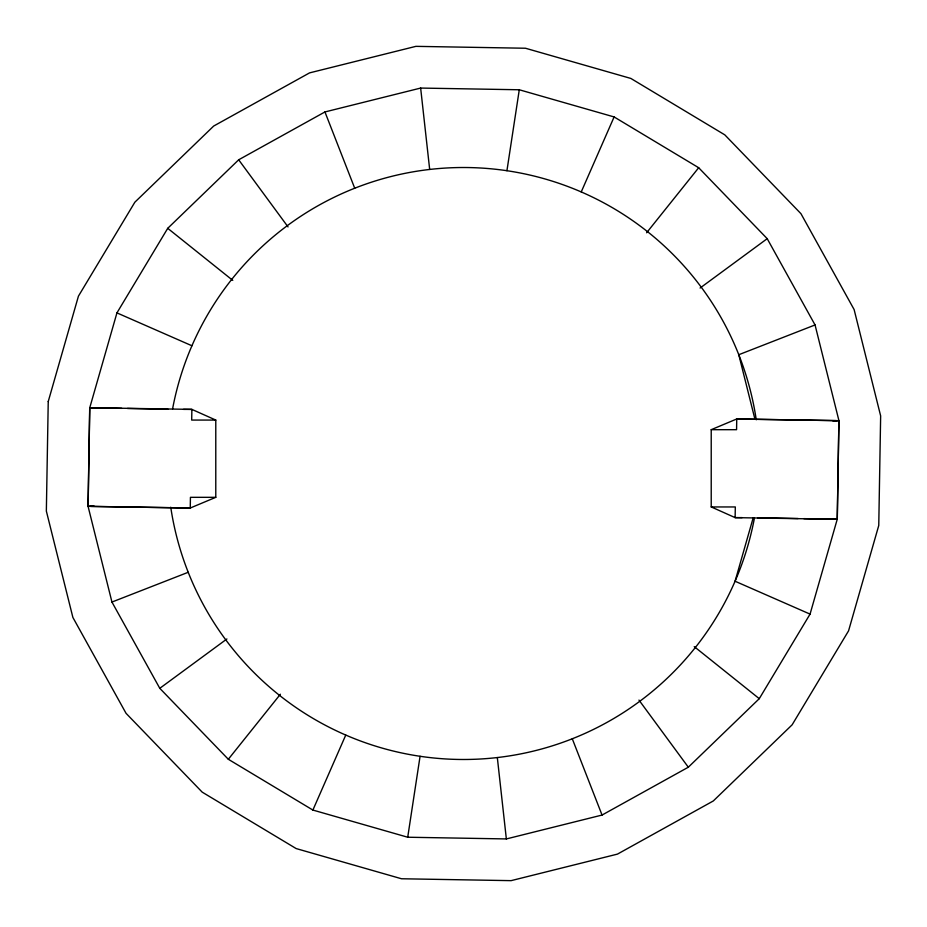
<?xml version="1.0" encoding="UTF-8"?>
<svg xmlns="http://www.w3.org/2000/svg" width="927" height="927" viewBox="0 0 927 927"><rect width="100%" height="100%" fill="white"/><g stroke="black" fill="none" stroke-linecap="round" stroke-linejoin="round"><path stroke-width="1.39" d="M215.782 497.324L190.429 497.324L190.255 508.019L88.1 506.351L89.768 407.718L116.941 312.886L167.729 228.32L238.679 159.792L324.948 111.947L420.649 88.065L519.282 89.768L614.114 116.941L698.68 167.729L767.208 238.679L815.053 324.948L838.935 420.649L837.232 519.282L810.059 614.114L759.271 698.68L688.321 767.208L602.052 815.053L506.351 838.935L407.718 837.232L312.886 810.059L228.32 759.271L159.792 688.321L111.947 602.052L88.065 506.351L89.71 407.718L191.877 409.386L215.782 420.07L215.782 497.324L190.255 508.019L90.823 506.397M836.177 420.626L736.745 419.004L736.571 429.688L711.218 429.688L736.745 418.981L838.9 420.673L837.29 519.305L735.123 517.625L711.218 506.93L711.218 429.676M506.93 170.707L519.282 89.768M407.718 837.232L420.07 756.293M753.245 517.614L735.076 581.241L810.059 614.114M581.241 191.924L614.114 116.941M312.886 810.059L345.759 735.076M646.617 232.77L698.68 167.729M228.32 759.271L280.383 694.23M700.094 288.03L767.208 238.679M159.792 688.321L226.906 638.97M815.053 324.948L738.784 354.717L754.879 418.981M111.947 602.052L188.216 572.283M833.222 421.287L838.935 420.649M88.065 506.351L93.778 505.713M183.511 409.386L191.877 409.386L191.692 420.07L215.782 420.07M711.218 506.953L735.308 506.953L735.123 517.625L742.098 517.614M92.746 407.764L121.68 408.343M127.462 408.459L167.972 409.27M757.591 517.718L798.089 518.529M803.871 518.645L834.254 519.259M832.967 518.633L837.232 519.282M89.768 407.718L94.033 408.367M116.941 312.886L191.924 345.759M694.23 646.617L759.271 698.68M167.729 228.32L232.77 280.383M638.97 700.094L688.321 767.208M238.679 159.792L288.03 226.906M572.283 738.784L602.052 815.053M324.948 111.947L354.717 188.216M497.324 757.556L506.351 838.935M420.649 88.065L429.676 169.444M754.404 518.181A296.003 296.003 0 0 1 170.742 507.208M172.596 408.819A296.003 296.003 0 0 1 756.258 419.792M48.239 401.518L46.35 511.101L72.885 617.452L126.037 713.303L202.19 792.133L296.153 848.564L401.518 878.761L511.101 880.65L617.452 854.115L713.303 800.963L792.133 724.81L848.564 630.847L878.761 525.482L880.65 415.899L854.115 309.548L800.963 213.697L724.81 134.867L630.847 78.436L525.482 48.239L415.899 46.35L309.548 72.885L213.697 126.037L134.867 202.19L78.436 296.153L48.239 401.518"/></g></svg>
